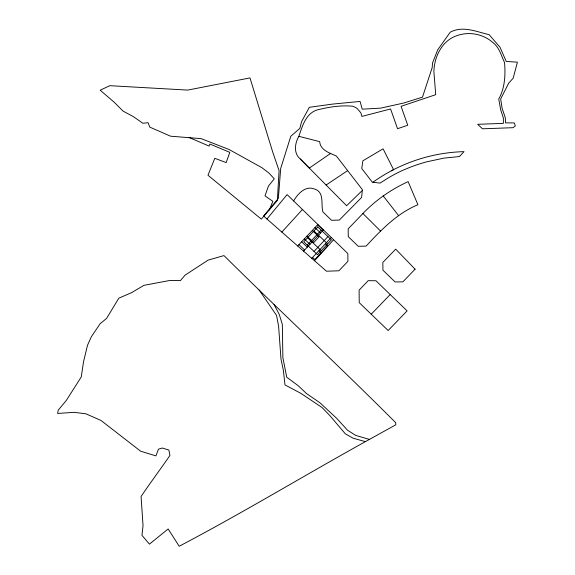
<?xml version="1.0" encoding="UTF-8"?>
<svg xmlns="http://www.w3.org/2000/svg" width="575" height="575" viewBox="0 0 575 575"><rect width="100%" height="100%" fill="white"/><g stroke="black" fill="none" stroke-linecap="round" stroke-linejoin="round"><path stroke-width="0.86" d="M362.322 190.469L362.401 189.693L336.397 156.062C329.885 153 320.282 150.362 319.678 141.651L298.892 136.311C294.817 143.161 293.372 153.353 300.258 158.959L346.617 205.735L362.322 190.469L361.603 197.441L339.336 220.067L331.552 220.304L322.87 211.866C320.735 204.341 324.71 192.086 314.626 189.067C305.469 185.208 297.757 193.904 293.617 200.941M298.892 136.311C302.198 126.493 305.627 113.951 316.631 110.077C328.188 107.137 340.702 105.038 352.583 106.231A14.073 14.073 0 0 1 357.341 108.704L360.841 112.815L361.905 116.409L390.583 108.97L397.555 128.721L407.732 125.221L401.091 106.31L435.728 94.681L433.881 71.609C434.168 58.248 440.687 43.384 453.172 37.195A36.017 36.017 0 0 1 460.69 34.536L463.306 34.026A35.032 35.032 0 0 1 471.277 33.652C479.255 34.126 487.025 37.353 493.027 42.629C499.387 47.545 501.271 55.617 504.534 62.582C505.59 74.793 504.922 88.104 498.755 99.008L500.674 109.811L503.377 117.997L503.348 123.381L477.688 124.301L482.461 128.8L513.058 127.693L515.315 125.918L514.352 122.949L505.497 122.856L505.31 117.674L502.126 108.438L500.674 98.958L508.688 83.181L513.209 78.15L517.407 62.172L506.237 61.446L500.07 47.315L489.117 34.672C476.402 31.726 462.789 25.422 450.196 32.236L437.697 49.852L432.501 63.042L432.22 67.483L422.496 97.146L403.65 103.047L380.7 108.122L362.228 109.171L360.072 101.444L332.609 104.089L309.357 107.302L301.595 121.584L299.863 128.362L290.785 136.297L280.686 168.482L278.372 198.361L263.544 216.006L326.449 271.206L338.898 270.789L347.94 261.309L347.817 253.532L287.09 194.609L266.958 218.996M269.352 210.083L272.823 201.307L265.01 195.888L268.439 186.084L274.289 178.803L268.841 172.996L261.977 167.72L228.972 149.45L201.236 138.654L170.567 136.196L149.802 127.118L148.077 122.683L142.816 123.258L133.544 116.739L123.086 111.104L114.152 102.192L100.194 90.203L109.789 85.689L187.716 90.095L249.981 77.913L272.715 152.044L279.083 170.646L277.373 200.438L261.338 219.14L207.978 175.253L214.806 158.305L226.183 162.603L229.813 152.346L209.875 144.052L209.099 146.093L188.931 137.411M281.851 232.084L302.421 209.501M314.518 260.734L333.608 239.753M297.706 245.978L317.889 224.487M307.23 245.043L321.181 230.187M303.557 251.117L323.473 229.914M314.036 251.433L327.987 236.577M311.751 258.304L331.286 237.504M362.911 213.505L348.177 228.85L348.27 236.627L358.247 246.308L366.153 246.093C381.16 229.885 397.124 213.347 417.924 204.729L408.121 181.628C391.266 189.362 375.748 200.086 362.911 213.505L380.636 231.121M371.227 314.194L390.209 294.551L375.971 280.765L368.187 280.672L359.102 290.195L359.224 302.644L388.154 330.517L407.107 310.874L390.209 294.551M372.952 182.225C399.381 163.257 431.516 152.44 464.039 151.656L459.396 156.544L443.728 158.147L426.42 161.898A157.421 157.421 0 0 0 409.616 167.483L404.153 169.711A139.114 139.114 0 0 0 388.42 177.833L380.018 183.109L372.298 182.146L361.761 168.511L362.868 160.806L383.079 148.824L393.573 169.647L391.316 170.797M330.733 153.324L309.285 168.08L300.258 158.959M326.111 185.042L347.645 170.61M365.391 441.643C303.147 476.193 242.24 513.137 179.184 546.25L168.159 528.971L149.414 544.144L141.975 535.318L143.038 525.6L141.076 496.477C150.362 482.727 160.432 469.243 169.927 455.479L168.892 450.081L162.308 448.011L158.484 449.147L155.89 455.889L140.609 451.188L100.984 420.447L85.862 413.799L74.082 412.325L57.593 413.454L58.255 410.126L66.362 400.358L81.276 376.898L83.504 361.891L87.501 345.295L91.281 336.864L100.172 323.689L106.576 318.442L118.817 298.188L131.603 292.646L143.908 285.344L169.862 280.471L180.435 280.607L185.092 275.13L208.157 260.108L223.876 255.616L224.372 255.968C280.945 312.081 339.387 366.261 395.672 422.654L395.844 424.781L365.391 441.643L353.165 438.215L345.338 433.838L330.194 415.991L322.115 407.574L300.847 393.329L284.977 384.905L283.418 370.595L281.002 359.116L278.595 326.09L276.539 315.395L259.124 289.951M369.43 439.408L355.781 435.433L347.638 430.323L336.476 418.133L320.088 402.895L306.382 393.465L298.332 385.825L286.717 377.164L282.871 357.607L282.332 324.386L279.285 314.467L274.052 304.549M317.601 224.796L323.279 230.122M314.942 227.628L320.613 232.961M313.943 230.963L327.664 243.85M312.275 230.467L319.082 236.857L313.756 242.535L306.949 236.138M325.357 243.822L327.628 245.949L314.841 259.562L312.57 257.435M307.553 237.77L321.274 250.657M318.967 250.628L321.231 252.756M304.29 238.977L309.961 244.303M301.623 241.809L307.294 247.135M298.957 244.648L304.635 249.974M383.209 195.931L398.612 215.654M317.723 226.938L303.772 241.795L317.486 254.682L331.444 239.825L317.723 226.938M415.092 269.172L402.895 281.851L395.111 281.958L382.943 270.2L382.835 262.416L395.701 249.155L415.092 269.172"/></g></svg>
